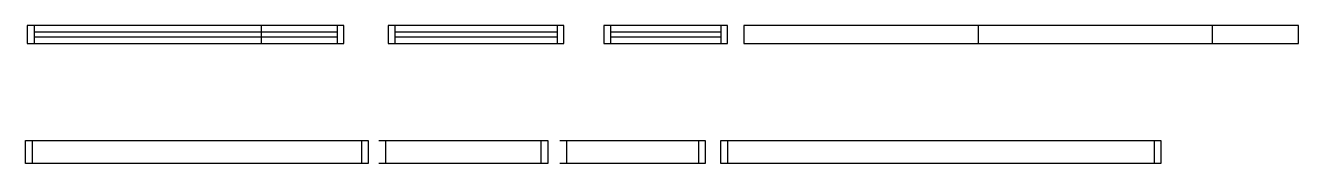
# Model space of a CAD drawing. Header units: metres. Extents: x 1674 to 3001, y 17195 to 17339.
import ezdxf

# ---------------------------------------------------------------- set-up
doc = ezdxf.new("R2010")
doc.units = ezdxf.units.M
doc.layers.add('Painéis', color=7, linetype='Continuous')
doc.layers.add('SARR_2.2x7', color=7, linetype='Continuous')

msp = doc.modelspace()

# ---------------------------------------------------------------- linework, layer by layer
at = {"layer": 'Painéis', "color": 7, "lineweight": 25}
for p, q in [((1920.1, 17319.8), (1920.1, 17338.8)), ((2666.9, 17338.8), (2666.9, 17319.8)), ((2910.9, 17338.8), (2910.9, 17319.8))]:
    msp.add_line(p, q, dxfattribs=at)
for points in [[(1676.1, 17338.8), (1676.1, 17319.8), (2006.1, 17319.8), (2006.1, 17338.8), (1676.1, 17338.8)], [(2052.1, 17338.8), (2052.1, 17319.8), (2235.1, 17319.8), (2235.1, 17338.8), (2052.1, 17338.8)], [(2276.9, 17338.8), (2276.9, 17319.8), (2405.9, 17319.8), (2405.9, 17338.8), (2276.9, 17338.8)], [(2422.9, 17338.8), (2422.9, 17319.8), (3000.9, 17319.8), (3000.9, 17338.8), (2422.9, 17338.8)], [(1918.2, 17194.5), (1674.2, 17194.5), (1674.2, 17218.5), (1918.2, 17218.5)], [(1918.2, 17218.5), (2031.2, 17218.5), (2031.2, 17194.5), (1918.2, 17194.5)], [(2042.4, 17218.5), (2218.4, 17218.5), (2218.4, 17194.5), (2042.4, 17194.5)], [(2231, 17218.5), (2382.5, 17218.5), (2382.5, 17194.5), (2231, 17194.5)], [(2642.8, 17194.5), (2398.8, 17194.5), (2398.8, 17218.5), (2642.8, 17218.5)], [(2642.8, 17218.5), (2857.3, 17218.5), (2857.3, 17194.5), (2642.8, 17194.5)]]:
    msp.add_lwpolyline(points, dxfattribs=at)
at = {"layer": 'SARR_2.2x7', "color": 7, "lineweight": 25}
for p, q in [((1683.1, 17338.8), (1683.1, 17319.8)), ((1920.1, 17331.8), (1683.1, 17331.8)), ((1683.1, 17326.8), (1920.1, 17326.8)), ((1999.1, 17331.8), (1920.1, 17331.8)), ((1920.1, 17326.8), (1999.1, 17326.8)), ((1999.1, 17338.8), (1999.1, 17319.8)), ((2059.1, 17338.8), (2059.1, 17319.8)), ((2228.1, 17331.8), (2059.1, 17331.8)), ((2059.1, 17326.8), (2228.1, 17326.8)), ((2228.1, 17338.8), (2228.1, 17319.8)), ((2283.9, 17338.8), (2283.9, 17319.8)), ((2398.9, 17331.8), (2283.9, 17331.8)), ((2283.9, 17326.8), (2398.9, 17326.8)), ((2398.9, 17338.8), (2398.9, 17319.8)), ((1681.2, 17218.5), (1681.2, 17194.5)), ((2024.2, 17218.5), (2024.2, 17194.5)), ((2049.4, 17218.5), (2049.4, 17194.5)), ((2211.4, 17218.5), (2211.4, 17194.5)), ((2238, 17218.5), (2238, 17194.5)), ((2375.5, 17218.5), (2375.5, 17194.5)), ((2405.8, 17218.5), (2405.8, 17194.5)), ((2850.3, 17218.5), (2850.3, 17194.5))]:
    msp.add_line(p, q, dxfattribs=at)

doc.saveas('drawing.dxf')
